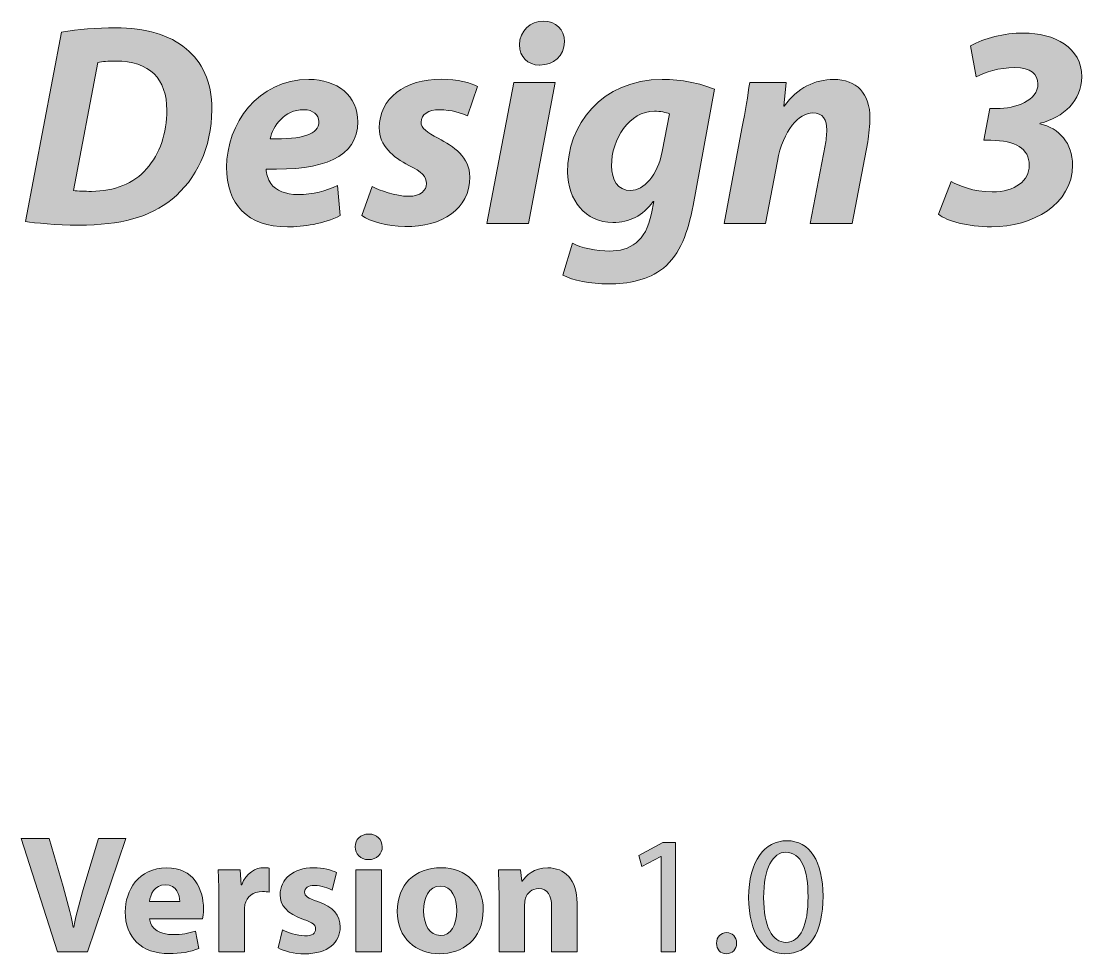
# Model space of a CAD drawing. Header units: inches. Extents: x 110 to 396, y -365 to 80.
# Drawn here: x 315.26 to 359.37, y -9.62 to 29.18 of the extents above; entities that cross this region are included whole.
import ezdxf

# ---------------------------------------------------------------- set-up
doc = ezdxf.new("R2010")
doc.units = ezdxf.units.IN
doc.header["$MEASUREMENT"] = 0
doc.layers.add('description', color=7, linetype='Continuous')

# ---------------------------------------------------------------- blocks, each defined once
blk = doc.blocks.new('block 14')
at = {"layer": 'description'}
h = blk.add_hatch(color=252, dxfattribs=at)
h.dxf.hatch_style = 2
edge = h.paths.add_edge_path()
edge.add_spline(control_points=[(316.77, -9.542), (316.77, -9.542), (315.258, -4.825), (315.258, -4.825), (315.258, -4.825), (316.427, -4.825), (316.427, -4.825), (316.427, -4.825), (317.001, -6.82), (317.001, -6.82), (317.162, -7.387), (317.309, -7.918), (317.42, -8.506), (317.42, -8.506), (317.442, -8.506), (317.442, -8.506), (317.56, -7.939), (317.707, -7.38), (317.868, -6.841), (317.868, -6.841), (318.47, -4.825), (318.47, -4.825), (318.47, -4.825), (319.604, -4.825), (319.604, -4.825), (319.604, -4.825), (318.015, -9.542), (318.015, -9.542), (318.015, -9.542), (316.77, -9.542), (316.77, -9.542)], knot_values=[0, 0, 0, 0, 1, 1, 1, 2, 2, 2, 3, 3, 3, 4, 4, 4, 5, 5, 5, 6, 6, 6, 7, 7, 7, 8, 8, 8, 9, 9, 9, 10, 10, 10, 10], degree=3, periodic=1)
h = blk.add_hatch(color=252, dxfattribs=at)
h.dxf.hatch_style = 2
edge = h.paths.add_edge_path()
edge.add_spline(control_points=[(330.273, -5.168), (330.273, -5.462), (330.056, -5.7), (329.699, -5.7), (329.363, -5.7), (329.146, -5.462), (329.146, -5.168), (329.146, -4.867), (329.37, -4.636), (329.713, -4.636), (330.056, -4.636), (330.266, -4.867), (330.273, -5.168)], knot_values=[0, 0, 0, 0, 1, 1, 1, 2, 2, 2, 3, 3, 3, 4, 4, 4, 4], degree=3, periodic=1)
h.paths.add_polyline_path([(329.174, -9.542), (329.174, -6.12), (330.237, -6.12), (330.237, -9.542)])
h = blk.add_hatch(color=252, dxfattribs=at)
h.dxf.hatch_style = 2
h.paths.add_polyline_path([(341.871, -5.567), (341.857, -5.567), (341.067, -5.994), (340.948, -5.525), (341.941, -4.993), (342.466, -4.993), (342.466, -9.542), (341.871, -9.542)])
h = blk.add_hatch(color=252, dxfattribs=at)
h.dxf.hatch_style = 2
edge = h.paths.add_edge_path()
edge.add_spline(control_points=[(348.605, -7.219), (348.605, -8.765), (348.024, -9.619), (347.023, -9.619), (346.134, -9.619), (345.525, -8.786), (345.511, -7.282), (345.511, -5.749), (346.176, -4.916), (347.1, -4.916), (348.051, -4.916), (348.605, -5.77), (348.605, -7.219)], knot_values=[0, 0, 0, 0, 1, 1, 1, 2, 2, 2, 3, 3, 3, 4, 4, 4, 4], degree=3, periodic=1)
edge = h.paths.add_edge_path()
edge.add_spline(control_points=[(346.134, -7.289), (346.134, -8.471), (346.498, -9.143), (347.058, -9.143), (347.681, -9.143), (347.982, -8.408), (347.982, -7.247), (347.982, -6.127), (347.702, -5.392), (347.058, -5.392), (346.526, -5.392), (346.134, -6.05), (346.134, -7.289)], knot_values=[0, 0, 0, 0, 1, 1, 1, 2, 2, 2, 3, 3, 3, 4, 4, 4, 4], degree=3, periodic=1)
h = blk.add_hatch(color=252, dxfattribs=at)
h.dxf.hatch_style = 2
edge = h.paths.add_edge_path()
edge.add_spline(control_points=[(320.599, -8.17), (320.627, -8.611), (321.068, -8.821), (321.564, -8.821), (321.929, -8.821), (322.222, -8.772), (322.509, -8.674), (322.509, -8.674), (322.649, -9.395), (322.649, -9.395), (322.299, -9.542), (321.872, -9.612), (321.41, -9.612), (320.249, -9.612), (319.584, -8.94), (319.584, -7.869), (319.584, -7.002), (320.123, -6.043), (321.313, -6.043), (322.418, -6.043), (322.838, -6.904), (322.838, -7.75), (322.838, -7.932), (322.817, -8.093), (322.803, -8.17), (322.803, -8.17), (320.599, -8.17), (320.599, -8.17)], knot_values=[0, 0, 0, 0, 1, 1, 1, 2, 2, 2, 3, 3, 3, 4, 4, 4, 5, 5, 5, 6, 6, 6, 7, 7, 7, 8, 8, 8, 9, 9, 9, 9], degree=3, periodic=1)
edge = h.paths.add_edge_path()
edge.add_spline(control_points=[(321.851, -7.442), (321.851, -7.184), (321.739, -6.75), (321.25, -6.75), (320.802, -6.75), (320.62, -7.163), (320.592, -7.442), (320.592, -7.442), (321.851, -7.442), (321.851, -7.442)], knot_values=[0, 0, 0, 0, 1, 1, 1, 2, 2, 2, 3, 3, 3, 3], degree=3, periodic=1)
h = blk.add_hatch(color=252, dxfattribs=at)
h.dxf.hatch_style = 2
edge = h.paths.add_edge_path()
edge.add_spline(control_points=[(323.476, -7.247), (323.476, -6.743), (323.469, -6.414), (323.448, -6.12), (323.448, -6.12), (324.358, -6.12), (324.358, -6.12), (324.358, -6.12), (324.4, -6.75), (324.4, -6.75), (324.4, -6.75), (324.428, -6.75), (324.428, -6.75), (324.603, -6.246), (325.016, -6.036), (325.352, -6.036), (325.449, -6.036), (325.498, -6.043), (325.576, -6.057), (325.576, -6.057), (325.576, -7.058), (325.576, -7.058), (325.491, -7.044), (325.407, -7.03), (325.289, -7.03), (324.897, -7.03), (324.631, -7.24), (324.561, -7.569), (324.547, -7.638), (324.54, -7.723), (324.54, -7.806), (324.54, -7.806), (324.54, -9.542), (324.54, -9.542), (324.54, -9.542), (323.476, -9.542), (323.476, -9.542), (323.476, -9.542), (323.476, -7.247), (323.476, -7.247)], knot_values=[0, 0, 0, 0, 1, 1, 1, 2, 2, 2, 3, 3, 3, 4, 4, 4, 5, 5, 5, 6, 6, 6, 7, 7, 7, 8, 8, 8, 9, 9, 9, 10, 10, 10, 11, 11, 11, 12, 12, 12, 13, 13, 13, 13], degree=3, periodic=1)
h = blk.add_hatch(color=252, dxfattribs=at)
h.dxf.hatch_style = 2
edge = h.paths.add_edge_path()
edge.add_spline(control_points=[(326.129, -8.618), (326.325, -8.737), (326.731, -8.87), (327.046, -8.87), (327.368, -8.87), (327.501, -8.765), (327.501, -8.59), (327.501, -8.408), (327.396, -8.324), (327.004, -8.191), (326.29, -7.953), (326.017, -7.569), (326.024, -7.163), (326.024, -6.519), (326.57, -6.036), (327.417, -6.036), (327.816, -6.036), (328.166, -6.134), (328.375, -6.239), (328.375, -6.239), (328.193, -6.974), (328.193, -6.974), (328.039, -6.89), (327.738, -6.778), (327.452, -6.778), (327.193, -6.778), (327.046, -6.883), (327.046, -7.051), (327.046, -7.219), (327.179, -7.303), (327.598, -7.45), (328.25, -7.673), (328.516, -8.009), (328.522, -8.506), (328.522, -9.15), (328.026, -9.619), (327.046, -9.619), (326.598, -9.619), (326.199, -9.514), (325.94, -9.374), (325.94, -9.374), (326.129, -8.618), (326.129, -8.618)], knot_values=[0, 0, 0, 0, 1, 1, 1, 2, 2, 2, 3, 3, 3, 4, 4, 4, 5, 5, 5, 6, 6, 6, 7, 7, 7, 8, 8, 8, 9, 9, 9, 10, 10, 10, 11, 11, 11, 12, 12, 12, 13, 13, 13, 14, 14, 14, 14], degree=3, periodic=1)
h = blk.add_hatch(color=252, dxfattribs=at)
h.dxf.hatch_style = 2
edge = h.paths.add_edge_path()
edge.add_spline(control_points=[(334.472, -7.792), (334.472, -9.045), (333.583, -9.619), (332.666, -9.619), (331.666, -9.619), (330.896, -8.961), (330.896, -7.855), (330.896, -6.743), (331.624, -6.036), (332.729, -6.036), (333.772, -6.036), (334.472, -6.757), (334.472, -7.792)], knot_values=[0, 0, 0, 0, 1, 1, 1, 2, 2, 2, 3, 3, 3, 4, 4, 4, 4], degree=3, periodic=1)
edge = h.paths.add_edge_path()
edge.add_spline(control_points=[(331.994, -7.827), (331.994, -8.415), (332.24, -8.856), (332.694, -8.856), (333.114, -8.856), (333.373, -8.443), (333.373, -7.82), (333.373, -7.317), (333.177, -6.799), (332.694, -6.799), (332.19, -6.799), (331.994, -7.324), (331.994, -7.827)], knot_values=[0, 0, 0, 0, 1, 1, 1, 2, 2, 2, 3, 3, 3, 4, 4, 4, 4], degree=3, periodic=1)
h = blk.add_hatch(color=252, dxfattribs=at)
h.dxf.hatch_style = 2
edge = h.paths.add_edge_path()
edge.add_spline(control_points=[(335.131, -7.212), (335.131, -6.785), (335.117, -6.428), (335.103, -6.12), (335.103, -6.12), (336.027, -6.12), (336.027, -6.12), (336.027, -6.12), (336.075, -6.596), (336.075, -6.596), (336.075, -6.596), (336.097, -6.596), (336.097, -6.596), (336.237, -6.372), (336.58, -6.043), (337.153, -6.043), (337.853, -6.043), (338.378, -6.512), (338.378, -7.519), (338.378, -7.519), (338.378, -9.542), (338.378, -9.542), (338.378, -9.542), (337.314, -9.542), (337.314, -9.542), (337.314, -9.542), (337.314, -7.646), (337.314, -7.646), (337.314, -7.205), (337.16, -6.904), (336.776, -6.904), (336.481, -6.904), (336.306, -7.107), (336.229, -7.303), (336.202, -7.373), (336.195, -7.471), (336.195, -7.569), (336.195, -7.569), (336.195, -9.542), (336.195, -9.542), (336.195, -9.542), (335.131, -9.542), (335.131, -9.542), (335.131, -9.542), (335.131, -7.212), (335.131, -7.212)], knot_values=[0, 0, 0, 0, 1, 1, 1, 2, 2, 2, 3, 3, 3, 4, 4, 4, 5, 5, 5, 6, 6, 6, 7, 7, 7, 8, 8, 8, 9, 9, 9, 10, 10, 10, 11, 11, 11, 12, 12, 12, 13, 13, 13, 14, 14, 14, 15, 15, 15, 15], degree=3, periodic=1)
h = blk.add_hatch(color=252, dxfattribs=at)
h.dxf.hatch_style = 2
edge = h.paths.add_edge_path()
edge.add_spline(control_points=[(344.175, -9.178), (344.175, -8.926), (344.349, -8.737), (344.595, -8.737), (344.839, -8.737), (345.007, -8.919), (345.007, -9.178), (345.007, -9.43), (344.839, -9.619), (344.58, -9.619), (344.342, -9.619), (344.175, -9.43), (344.175, -9.178)], knot_values=[0, 0, 0, 0, 1, 1, 1, 2, 2, 2, 3, 3, 3, 4, 4, 4, 4], degree=3, periodic=1)
at = {"layer": 'description', "lineweight": 0}
for points in [[(341.871, -5.567), (341.857, -5.567), (341.067, -5.994), (340.948, -5.525), (341.941, -4.993), (342.466, -4.993), (342.466, -9.542), (341.871, -9.542), (341.871, -5.567)], [(329.174, -9.542), (329.174, -6.12), (330.237, -6.12), (330.237, -9.542), (329.174, -9.542)]]:
    blk.add_lwpolyline(points, dxfattribs=at)
for points, knots in [([(316.77, -9.542), (316.77, -9.542), (315.258, -4.825), (315.258, -4.825), (315.258, -4.825), (316.427, -4.825), (316.427, -4.825), (316.427, -4.825), (317.001, -6.82), (317.001, -6.82), (317.162, -7.387), (317.309, -7.918), (317.42, -8.506), (317.42, -8.506), (317.442, -8.506), (317.442, -8.506), (317.56, -7.939), (317.707, -7.38), (317.868, -6.841), (317.868, -6.841), (318.47, -4.825), (318.47, -4.825), (318.47, -4.825), (319.604, -4.825), (319.604, -4.825), (319.604, -4.825), (318.015, -9.542), (318.015, -9.542), (318.015, -9.542), (316.77, -9.542), (316.77, -9.542)], [0, 0, 0, 0, 1, 1, 1, 2, 2, 2, 3, 3, 3, 4, 4, 4, 5, 5, 5, 6, 6, 6, 7, 7, 7, 8, 8, 8, 9, 9, 9, 10, 10, 10, 10]), ([(330.273, -5.168), (330.273, -5.462), (330.056, -5.7), (329.699, -5.7), (329.363, -5.7), (329.146, -5.462), (329.146, -5.168), (329.146, -4.867), (329.37, -4.636), (329.713, -4.636), (330.056, -4.636), (330.266, -4.867), (330.273, -5.168)], [0, 0, 0, 0, 1, 1, 1, 2, 2, 2, 3, 3, 3, 4, 4, 4, 4]), ([(348.605, -7.219), (348.605, -8.765), (348.024, -9.619), (347.023, -9.619), (346.134, -9.619), (345.525, -8.786), (345.511, -7.282), (345.511, -5.749), (346.176, -4.916), (347.1, -4.916), (348.051, -4.916), (348.605, -5.77), (348.605, -7.219)], [0, 0, 0, 0, 1, 1, 1, 2, 2, 2, 3, 3, 3, 4, 4, 4, 4]), ([(346.134, -7.289), (346.134, -8.471), (346.498, -9.143), (347.058, -9.143), (347.681, -9.143), (347.982, -8.408), (347.982, -7.247), (347.982, -6.127), (347.702, -5.392), (347.058, -5.392), (346.526, -5.392), (346.134, -6.05), (346.134, -7.289)], [0, 0, 0, 0, 1, 1, 1, 2, 2, 2, 3, 3, 3, 4, 4, 4, 4]), ([(320.599, -8.17), (320.627, -8.611), (321.068, -8.821), (321.564, -8.821), (321.929, -8.821), (322.222, -8.772), (322.509, -8.674), (322.509, -8.674), (322.649, -9.395), (322.649, -9.395), (322.299, -9.542), (321.872, -9.612), (321.41, -9.612), (320.249, -9.612), (319.584, -8.94), (319.584, -7.869), (319.584, -7.002), (320.123, -6.043), (321.313, -6.043), (322.418, -6.043), (322.838, -6.904), (322.838, -7.75), (322.838, -7.932), (322.817, -8.093), (322.803, -8.17), (322.803, -8.17), (320.599, -8.17), (320.599, -8.17)], [0, 0, 0, 0, 1, 1, 1, 2, 2, 2, 3, 3, 3, 4, 4, 4, 5, 5, 5, 6, 6, 6, 7, 7, 7, 8, 8, 8, 9, 9, 9, 9]), ([(323.476, -7.247), (323.476, -6.743), (323.469, -6.414), (323.448, -6.12), (323.448, -6.12), (324.358, -6.12), (324.358, -6.12), (324.358, -6.12), (324.4, -6.75), (324.4, -6.75), (324.4, -6.75), (324.428, -6.75), (324.428, -6.75), (324.603, -6.246), (325.016, -6.036), (325.352, -6.036), (325.449, -6.036), (325.498, -6.043), (325.576, -6.057), (325.576, -6.057), (325.576, -7.058), (325.576, -7.058), (325.491, -7.044), (325.407, -7.03), (325.289, -7.03), (324.897, -7.03), (324.631, -7.24), (324.561, -7.569), (324.547, -7.638), (324.54, -7.723), (324.54, -7.806), (324.54, -7.806), (324.54, -9.542), (324.54, -9.542), (324.54, -9.542), (323.476, -9.542), (323.476, -9.542), (323.476, -9.542), (323.476, -7.247), (323.476, -7.247)], [0, 0, 0, 0, 1, 1, 1, 2, 2, 2, 3, 3, 3, 4, 4, 4, 5, 5, 5, 6, 6, 6, 7, 7, 7, 8, 8, 8, 9, 9, 9, 10, 10, 10, 11, 11, 11, 12, 12, 12, 13, 13, 13, 13]), ([(326.129, -8.618), (326.325, -8.737), (326.731, -8.87), (327.046, -8.87), (327.368, -8.87), (327.501, -8.765), (327.501, -8.59), (327.501, -8.408), (327.396, -8.324), (327.004, -8.191), (326.29, -7.953), (326.017, -7.569), (326.024, -7.163), (326.024, -6.519), (326.57, -6.036), (327.417, -6.036), (327.816, -6.036), (328.166, -6.134), (328.375, -6.239), (328.375, -6.239), (328.193, -6.974), (328.193, -6.974), (328.039, -6.89), (327.738, -6.778), (327.452, -6.778), (327.193, -6.778), (327.046, -6.883), (327.046, -7.051), (327.046, -7.219), (327.179, -7.303), (327.598, -7.45), (328.25, -7.673), (328.516, -8.009), (328.522, -8.506), (328.522, -9.15), (328.026, -9.619), (327.046, -9.619), (326.598, -9.619), (326.199, -9.514), (325.94, -9.374), (325.94, -9.374), (326.129, -8.618), (326.129, -8.618)], [0, 0, 0, 0, 1, 1, 1, 2, 2, 2, 3, 3, 3, 4, 4, 4, 5, 5, 5, 6, 6, 6, 7, 7, 7, 8, 8, 8, 9, 9, 9, 10, 10, 10, 11, 11, 11, 12, 12, 12, 13, 13, 13, 14, 14, 14, 14]), ([(334.472, -7.792), (334.472, -9.045), (333.583, -9.619), (332.666, -9.619), (331.666, -9.619), (330.896, -8.961), (330.896, -7.855), (330.896, -6.743), (331.624, -6.036), (332.729, -6.036), (333.772, -6.036), (334.472, -6.757), (334.472, -7.792)], [0, 0, 0, 0, 1, 1, 1, 2, 2, 2, 3, 3, 3, 4, 4, 4, 4]), ([(335.131, -7.212), (335.131, -6.785), (335.117, -6.428), (335.103, -6.12), (335.103, -6.12), (336.027, -6.12), (336.027, -6.12), (336.027, -6.12), (336.075, -6.596), (336.075, -6.596), (336.075, -6.596), (336.097, -6.596), (336.097, -6.596), (336.237, -6.372), (336.58, -6.043), (337.153, -6.043), (337.853, -6.043), (338.378, -6.512), (338.378, -7.519), (338.378, -7.519), (338.378, -9.542), (338.378, -9.542), (338.378, -9.542), (337.314, -9.542), (337.314, -9.542), (337.314, -9.542), (337.314, -7.646), (337.314, -7.646), (337.314, -7.205), (337.16, -6.904), (336.776, -6.904), (336.481, -6.904), (336.306, -7.107), (336.229, -7.303), (336.202, -7.373), (336.195, -7.471), (336.195, -7.569), (336.195, -7.569), (336.195, -9.542), (336.195, -9.542), (336.195, -9.542), (335.131, -9.542), (335.131, -9.542), (335.131, -9.542), (335.131, -7.212), (335.131, -7.212)], [0, 0, 0, 0, 1, 1, 1, 2, 2, 2, 3, 3, 3, 4, 4, 4, 5, 5, 5, 6, 6, 6, 7, 7, 7, 8, 8, 8, 9, 9, 9, 10, 10, 10, 11, 11, 11, 12, 12, 12, 13, 13, 13, 14, 14, 14, 15, 15, 15, 15]), ([(321.851, -7.442), (321.851, -7.184), (321.739, -6.75), (321.25, -6.75), (320.802, -6.75), (320.62, -7.163), (320.592, -7.442), (320.592, -7.442), (321.851, -7.442), (321.851, -7.442)], [0, 0, 0, 0, 1, 1, 1, 2, 2, 2, 3, 3, 3, 3]), ([(331.994, -7.827), (331.994, -8.415), (332.24, -8.856), (332.694, -8.856), (333.114, -8.856), (333.373, -8.443), (333.373, -7.82), (333.373, -7.317), (333.177, -6.799), (332.694, -6.799), (332.19, -6.799), (331.994, -7.324), (331.994, -7.827)], [0, 0, 0, 0, 1, 1, 1, 2, 2, 2, 3, 3, 3, 4, 4, 4, 4]), ([(344.175, -9.178), (344.175, -8.926), (344.349, -8.737), (344.595, -8.737), (344.839, -8.737), (345.007, -8.919), (345.007, -9.178), (345.007, -9.43), (344.839, -9.619), (344.58, -9.619), (344.342, -9.619), (344.175, -9.43), (344.175, -9.178)], [0, 0, 0, 0, 1, 1, 1, 2, 2, 2, 3, 3, 3, 4, 4, 4, 4])]:
    blk.add_open_spline(points, degree=3, knots=knots, dxfattribs=at)
blk = doc.blocks.new('block 15')
at = {"layer": 'description'}
h = blk.add_hatch(color=252, dxfattribs=at)
h.dxf.hatch_style = 2
h.paths.add_polyline_path([(334.623, 20.757), (335.739, 26.624), (337.467, 26.624), (336.351, 20.757)])
edge = h.paths.add_edge_path()
edge.add_spline(control_points=[(336.807, 27.356), (336.327, 27.356), (335.979, 27.692), (335.979, 28.196), (335.979, 28.784), (336.447, 29.18), (336.975, 29.18), (337.491, 29.18), (337.851, 28.844), (337.851, 28.328), (337.851, 27.716), (337.383, 27.356), (336.831, 27.356), (336.831, 27.356), (336.807, 27.356), (336.807, 27.356)], knot_values=[0, 0, 0, 0, 1, 1, 1, 2, 2, 2, 3, 3, 3, 4, 4, 4, 5, 5, 5, 5], degree=3, periodic=1)
h = blk.add_hatch(color=252, dxfattribs=at)
h.dxf.hatch_style = 2
edge = h.paths.add_edge_path()
edge.add_spline(control_points=[(316.935, 28.724), (317.631, 28.844), (318.387, 28.904), (319.179, 28.904), (320.439, 28.904), (321.435, 28.616), (322.118, 28.028), (322.778, 27.488), (323.186, 26.696), (323.186, 25.496), (323.186, 23.924), (322.526, 22.581), (321.53, 21.777), (320.595, 21.021), (319.407, 20.697), (317.655, 20.697), (316.683, 20.697), (315.843, 20.781), (315.435, 20.853), (315.435, 20.853), (316.935, 28.724), (316.935, 28.724)], knot_values=[0, 0, 0, 0, 1, 1, 1, 2, 2, 2, 3, 3, 3, 4, 4, 4, 5, 5, 5, 6, 6, 6, 7, 7, 7, 7], degree=3, periodic=1)
edge = h.paths.add_edge_path()
edge.add_spline(control_points=[(317.427, 22.137), (317.631, 22.113), (317.883, 22.101), (318.183, 22.101), (319.119, 22.101), (319.947, 22.425), (320.474, 23.037), (321.026, 23.661), (321.314, 24.512), (321.314, 25.484), (321.314, 26.768), (320.606, 27.524), (319.179, 27.524), (318.879, 27.524), (318.627, 27.5), (318.447, 27.464), (318.447, 27.464), (317.427, 22.137), (317.427, 22.137)], knot_values=[0, 0, 0, 0, 1, 1, 1, 2, 2, 2, 3, 3, 3, 4, 4, 4, 5, 5, 5, 6, 6, 6, 6], degree=3, periodic=1)
h = blk.add_hatch(color=252, dxfattribs=at)
h.dxf.hatch_style = 2
edge = h.paths.add_edge_path()
edge.add_spline(control_points=[(353.931, 22.509), (354.243, 22.341), (354.867, 22.077), (355.635, 22.077), (356.607, 22.077), (357.182, 22.557), (357.182, 23.181), (357.182, 23.888), (356.607, 24.225), (355.586, 24.225), (355.586, 24.225), (355.287, 24.225), (355.287, 24.225), (355.287, 24.225), (355.539, 25.544), (355.539, 25.544), (355.539, 25.544), (355.815, 25.544), (355.815, 25.544), (356.619, 25.544), (357.542, 25.868), (357.542, 26.576), (357.542, 26.96), (357.254, 27.248), (356.582, 27.248), (355.923, 27.248), (355.335, 27.068), (354.975, 26.864), (354.975, 26.864), (354.735, 28.16), (354.735, 28.16), (355.311, 28.472), (356.138, 28.688), (356.93, 28.688), (358.238, 28.688), (359.366, 28.088), (359.366, 26.864), (359.366, 25.892), (358.598, 25.172), (357.638, 24.932), (357.638, 24.932), (357.626, 24.908), (357.626, 24.908), (358.43, 24.74), (358.982, 24.092), (358.982, 23.193), (358.982, 21.561), (357.315, 20.625), (355.611, 20.625), (354.615, 20.625), (353.751, 20.865), (353.403, 21.153), (353.403, 21.153), (353.931, 22.509), (353.931, 22.509)], knot_values=[0, 0, 0, 0, 1, 1, 1, 2, 2, 2, 3, 3, 3, 4, 4, 4, 5, 5, 5, 6, 6, 6, 7, 7, 7, 8, 8, 8, 9, 9, 9, 10, 10, 10, 11, 11, 11, 12, 12, 12, 13, 13, 13, 14, 14, 14, 15, 15, 15, 16, 16, 16, 17, 17, 17, 18, 18, 18, 18], degree=3, periodic=1)
h = blk.add_hatch(color=252, dxfattribs=at)
h.dxf.hatch_style = 2
edge = h.paths.add_edge_path()
edge.add_spline(control_points=[(328.527, 21.093), (327.843, 20.745), (326.991, 20.625), (326.331, 20.625), (324.663, 20.625), (323.799, 21.573), (323.799, 23.109), (323.799, 24.896), (325.095, 26.756), (327.219, 26.756), (328.407, 26.756), (329.259, 26.084), (329.259, 24.992), (329.259, 23.505), (327.807, 22.965), (325.443, 23.025), (325.455, 22.857), (325.515, 22.593), (325.635, 22.425), (325.863, 22.125), (326.259, 21.969), (326.763, 21.969), (327.399, 21.969), (327.939, 22.113), (328.407, 22.341), (328.407, 22.341), (328.527, 21.093), (328.527, 21.093)], knot_values=[0, 0, 0, 0, 1, 1, 1, 2, 2, 2, 3, 3, 3, 4, 4, 4, 5, 5, 5, 6, 6, 6, 7, 7, 7, 8, 8, 8, 9, 9, 9, 9], degree=3, periodic=1)
edge = h.paths.add_edge_path()
edge.add_spline(control_points=[(327.003, 25.496), (326.199, 25.496), (325.731, 24.824), (325.611, 24.284), (326.967, 24.272), (327.639, 24.452), (327.639, 25.004), (327.639, 25.292), (327.399, 25.496), (327.003, 25.496)], knot_values=[0, 0, 0, 0, 1, 1, 1, 2, 2, 2, 3, 3, 3, 3], degree=3, periodic=1)
h = blk.add_hatch(color=252, dxfattribs=at)
h.dxf.hatch_style = 2
edge = h.paths.add_edge_path()
edge.add_spline(control_points=[(329.847, 22.305), (330.183, 22.137), (330.807, 21.897), (331.371, 21.897), (331.863, 21.897), (332.115, 22.137), (332.115, 22.425), (332.115, 22.713), (331.923, 22.917), (331.383, 23.181), (330.711, 23.517), (330.147, 24.009), (330.147, 24.74), (330.147, 25.964), (331.215, 26.768), (332.727, 26.768), (333.411, 26.768), (333.951, 26.624), (334.239, 26.468), (334.239, 26.468), (333.819, 25.244), (333.819, 25.244), (333.578, 25.352), (333.159, 25.496), (332.655, 25.496), (332.187, 25.496), (331.887, 25.304), (331.887, 24.98), (331.887, 24.74), (332.127, 24.537), (332.595, 24.308), (333.243, 23.985), (333.914, 23.517), (333.914, 22.701), (333.914, 21.357), (332.775, 20.625), (331.215, 20.637), (330.471, 20.649), (329.775, 20.841), (329.427, 21.093), (329.427, 21.093), (329.847, 22.305), (329.847, 22.305)], knot_values=[0, 0, 0, 0, 1, 1, 1, 2, 2, 2, 3, 3, 3, 4, 4, 4, 5, 5, 5, 6, 6, 6, 7, 7, 7, 8, 8, 8, 9, 9, 9, 10, 10, 10, 11, 11, 11, 12, 12, 12, 13, 13, 13, 14, 14, 14, 14], degree=3, periodic=1)
h = blk.add_hatch(color=252, dxfattribs=at)
h.dxf.hatch_style = 2
edge = h.paths.add_edge_path()
edge.add_spline(control_points=[(338.187, 19.941), (338.511, 19.749), (339.218, 19.617), (339.722, 19.617), (340.586, 19.617), (341.222, 20.001), (341.474, 21.177), (341.474, 21.177), (341.57, 21.681), (341.57, 21.681), (341.57, 21.681), (341.546, 21.681), (341.546, 21.681), (341.091, 21.081), (340.562, 20.805), (339.866, 20.805), (338.703, 20.805), (337.995, 21.753), (337.983, 22.905), (337.971, 24.836), (339.362, 26.756), (341.918, 26.756), (342.746, 26.756), (343.466, 26.6), (344.09, 26.348), (344.09, 26.348), (343.202, 21.513), (343.202, 21.513), (342.998, 20.433), (342.662, 19.473), (341.966, 18.909), (341.33, 18.405), (340.478, 18.249), (339.699, 18.249), (338.907, 18.249), (338.187, 18.393), (337.779, 18.621), (337.779, 18.621), (338.187, 19.941), (338.187, 19.941)], knot_values=[0, 0, 0, 0, 1, 1, 1, 2, 2, 2, 3, 3, 3, 4, 4, 4, 5, 5, 5, 6, 6, 6, 7, 7, 7, 8, 8, 8, 9, 9, 9, 10, 10, 10, 11, 11, 11, 12, 12, 12, 13, 13, 13, 13], degree=3, periodic=1)
edge = h.paths.add_edge_path()
edge.add_spline(control_points=[(342.218, 25.328), (342.086, 25.388), (341.834, 25.436), (341.594, 25.436), (340.55, 25.436), (339.807, 24.272), (339.807, 23.169), (339.807, 22.569), (340.07, 22.137), (340.599, 22.137), (341.163, 22.137), (341.726, 22.773), (341.918, 23.757), (341.918, 23.757), (342.218, 25.328), (342.218, 25.328)], knot_values=[0, 0, 0, 0, 1, 1, 1, 2, 2, 2, 3, 3, 3, 4, 4, 4, 5, 5, 5, 5], degree=3, periodic=1)
h = blk.add_hatch(color=252, dxfattribs=at)
h.dxf.hatch_style = 2
edge = h.paths.add_edge_path()
edge.add_spline(control_points=[(344.487, 20.757), (344.487, 20.757), (345.23, 24.717), (345.23, 24.717), (345.387, 25.46), (345.471, 26.096), (345.555, 26.624), (345.555, 26.624), (347.078, 26.624), (347.078, 26.624), (347.078, 26.624), (346.97, 25.652), (346.97, 25.652), (346.97, 25.652), (346.994, 25.652), (346.994, 25.652), (347.546, 26.408), (348.266, 26.756), (349.046, 26.756), (350.006, 26.756), (350.558, 26.168), (350.558, 25.148), (350.558, 24.884), (350.51, 24.452), (350.462, 24.164), (350.462, 24.164), (349.814, 20.757), (349.814, 20.757), (349.814, 20.757), (348.074, 20.757), (348.074, 20.757), (348.074, 20.757), (348.698, 24.009), (348.698, 24.009), (348.734, 24.212), (348.758, 24.44), (348.758, 24.656), (348.758, 25.076), (348.614, 25.364), (348.17, 25.364), (347.606, 25.364), (346.946, 24.656), (346.706, 23.361), (346.706, 23.361), (346.214, 20.757), (346.214, 20.757), (346.214, 20.757), (344.487, 20.757), (344.487, 20.757)], knot_values=[0, 0, 0, 0, 1, 1, 1, 2, 2, 2, 3, 3, 3, 4, 4, 4, 5, 5, 5, 6, 6, 6, 7, 7, 7, 8, 8, 8, 9, 9, 9, 10, 10, 10, 11, 11, 11, 12, 12, 12, 13, 13, 13, 14, 14, 14, 15, 15, 15, 16, 16, 16, 16], degree=3, periodic=1)
at = {"layer": 'description', "lineweight": 0}
blk.add_lwpolyline([(334.623, 20.757), (335.739, 26.624), (337.467, 26.624), (336.351, 20.757), (334.623, 20.757)], dxfattribs=at)
for points, knots in [([(336.807, 27.356), (336.327, 27.356), (335.979, 27.692), (335.979, 28.196), (335.979, 28.784), (336.447, 29.18), (336.975, 29.18), (337.491, 29.18), (337.851, 28.844), (337.851, 28.328), (337.851, 27.716), (337.383, 27.356), (336.831, 27.356), (336.831, 27.356), (336.807, 27.356), (336.807, 27.356)], [0, 0, 0, 0, 1, 1, 1, 2, 2, 2, 3, 3, 3, 4, 4, 4, 5, 5, 5, 5]), ([(316.935, 28.724), (317.631, 28.844), (318.387, 28.904), (319.179, 28.904), (320.439, 28.904), (321.435, 28.616), (322.118, 28.028), (322.778, 27.488), (323.186, 26.696), (323.186, 25.496), (323.186, 23.924), (322.526, 22.581), (321.53, 21.777), (320.595, 21.021), (319.407, 20.697), (317.655, 20.697), (316.683, 20.697), (315.843, 20.781), (315.435, 20.853), (315.435, 20.853), (316.935, 28.724), (316.935, 28.724)], [0, 0, 0, 0, 1, 1, 1, 2, 2, 2, 3, 3, 3, 4, 4, 4, 5, 5, 5, 6, 6, 6, 7, 7, 7, 7]), ([(353.931, 22.509), (354.243, 22.341), (354.867, 22.077), (355.635, 22.077), (356.607, 22.077), (357.182, 22.557), (357.182, 23.181), (357.182, 23.888), (356.607, 24.225), (355.586, 24.225), (355.586, 24.225), (355.287, 24.225), (355.287, 24.225), (355.287, 24.225), (355.539, 25.544), (355.539, 25.544), (355.539, 25.544), (355.815, 25.544), (355.815, 25.544), (356.619, 25.544), (357.542, 25.868), (357.542, 26.576), (357.542, 26.96), (357.254, 27.248), (356.582, 27.248), (355.923, 27.248), (355.335, 27.068), (354.975, 26.864), (354.975, 26.864), (354.735, 28.16), (354.735, 28.16), (355.311, 28.472), (356.138, 28.688), (356.93, 28.688), (358.238, 28.688), (359.366, 28.088), (359.366, 26.864), (359.366, 25.892), (358.598, 25.172), (357.638, 24.932), (357.638, 24.932), (357.626, 24.908), (357.626, 24.908), (358.43, 24.74), (358.982, 24.092), (358.982, 23.193), (358.982, 21.561), (357.315, 20.625), (355.611, 20.625), (354.615, 20.625), (353.751, 20.865), (353.403, 21.153), (353.403, 21.153), (353.931, 22.509), (353.931, 22.509)], [0, 0, 0, 0, 1, 1, 1, 2, 2, 2, 3, 3, 3, 4, 4, 4, 5, 5, 5, 6, 6, 6, 7, 7, 7, 8, 8, 8, 9, 9, 9, 10, 10, 10, 11, 11, 11, 12, 12, 12, 13, 13, 13, 14, 14, 14, 15, 15, 15, 16, 16, 16, 17, 17, 17, 18, 18, 18, 18]), ([(317.427, 22.137), (317.631, 22.113), (317.883, 22.101), (318.183, 22.101), (319.119, 22.101), (319.947, 22.425), (320.474, 23.037), (321.026, 23.661), (321.314, 24.512), (321.314, 25.484), (321.314, 26.768), (320.606, 27.524), (319.179, 27.524), (318.879, 27.524), (318.627, 27.5), (318.447, 27.464), (318.447, 27.464), (317.427, 22.137), (317.427, 22.137)], [0, 0, 0, 0, 1, 1, 1, 2, 2, 2, 3, 3, 3, 4, 4, 4, 5, 5, 5, 6, 6, 6, 6]), ([(328.527, 21.093), (327.843, 20.745), (326.991, 20.625), (326.331, 20.625), (324.663, 20.625), (323.799, 21.573), (323.799, 23.109), (323.799, 24.896), (325.095, 26.756), (327.219, 26.756), (328.407, 26.756), (329.259, 26.084), (329.259, 24.992), (329.259, 23.505), (327.807, 22.965), (325.443, 23.025), (325.455, 22.857), (325.515, 22.593), (325.635, 22.425), (325.863, 22.125), (326.259, 21.969), (326.763, 21.969), (327.399, 21.969), (327.939, 22.113), (328.407, 22.341), (328.407, 22.341), (328.527, 21.093), (328.527, 21.093)], [0, 0, 0, 0, 1, 1, 1, 2, 2, 2, 3, 3, 3, 4, 4, 4, 5, 5, 5, 6, 6, 6, 7, 7, 7, 8, 8, 8, 9, 9, 9, 9]), ([(329.847, 22.305), (330.183, 22.137), (330.807, 21.897), (331.371, 21.897), (331.863, 21.897), (332.115, 22.137), (332.115, 22.425), (332.115, 22.713), (331.923, 22.917), (331.383, 23.181), (330.711, 23.517), (330.147, 24.009), (330.147, 24.74), (330.147, 25.964), (331.215, 26.768), (332.727, 26.768), (333.411, 26.768), (333.951, 26.624), (334.239, 26.468), (334.239, 26.468), (333.819, 25.244), (333.819, 25.244), (333.578, 25.352), (333.159, 25.496), (332.655, 25.496), (332.187, 25.496), (331.887, 25.304), (331.887, 24.98), (331.887, 24.74), (332.127, 24.537), (332.595, 24.308), (333.243, 23.985), (333.914, 23.517), (333.914, 22.701), (333.914, 21.357), (332.775, 20.625), (331.215, 20.637), (330.471, 20.649), (329.775, 20.841), (329.427, 21.093), (329.427, 21.093), (329.847, 22.305), (329.847, 22.305)], [0, 0, 0, 0, 1, 1, 1, 2, 2, 2, 3, 3, 3, 4, 4, 4, 5, 5, 5, 6, 6, 6, 7, 7, 7, 8, 8, 8, 9, 9, 9, 10, 10, 10, 11, 11, 11, 12, 12, 12, 13, 13, 13, 14, 14, 14, 14]), ([(338.187, 19.941), (338.511, 19.749), (339.218, 19.617), (339.722, 19.617), (340.586, 19.617), (341.222, 20.001), (341.474, 21.177), (341.474, 21.177), (341.57, 21.681), (341.57, 21.681), (341.57, 21.681), (341.546, 21.681), (341.546, 21.681), (341.091, 21.081), (340.562, 20.805), (339.866, 20.805), (338.703, 20.805), (337.995, 21.753), (337.983, 22.905), (337.971, 24.836), (339.362, 26.756), (341.918, 26.756), (342.746, 26.756), (343.466, 26.6), (344.09, 26.348), (344.09, 26.348), (343.202, 21.513), (343.202, 21.513), (342.998, 20.433), (342.662, 19.473), (341.966, 18.909), (341.33, 18.405), (340.478, 18.249), (339.699, 18.249), (338.907, 18.249), (338.187, 18.393), (337.779, 18.621), (337.779, 18.621), (338.187, 19.941), (338.187, 19.941)], [0, 0, 0, 0, 1, 1, 1, 2, 2, 2, 3, 3, 3, 4, 4, 4, 5, 5, 5, 6, 6, 6, 7, 7, 7, 8, 8, 8, 9, 9, 9, 10, 10, 10, 11, 11, 11, 12, 12, 12, 13, 13, 13, 13]), ([(344.487, 20.757), (344.487, 20.757), (345.23, 24.717), (345.23, 24.717), (345.387, 25.46), (345.471, 26.096), (345.555, 26.624), (345.555, 26.624), (347.078, 26.624), (347.078, 26.624), (347.078, 26.624), (346.97, 25.652), (346.97, 25.652), (346.97, 25.652), (346.994, 25.652), (346.994, 25.652), (347.546, 26.408), (348.266, 26.756), (349.046, 26.756), (350.006, 26.756), (350.558, 26.168), (350.558, 25.148), (350.558, 24.884), (350.51, 24.452), (350.462, 24.164), (350.462, 24.164), (349.814, 20.757), (349.814, 20.757), (349.814, 20.757), (348.074, 20.757), (348.074, 20.757), (348.074, 20.757), (348.698, 24.009), (348.698, 24.009), (348.734, 24.212), (348.758, 24.44), (348.758, 24.656), (348.758, 25.076), (348.614, 25.364), (348.17, 25.364), (347.606, 25.364), (346.946, 24.656), (346.706, 23.361), (346.706, 23.361), (346.214, 20.757), (346.214, 20.757), (346.214, 20.757), (344.487, 20.757), (344.487, 20.757)], [0, 0, 0, 0, 1, 1, 1, 2, 2, 2, 3, 3, 3, 4, 4, 4, 5, 5, 5, 6, 6, 6, 7, 7, 7, 8, 8, 8, 9, 9, 9, 10, 10, 10, 11, 11, 11, 12, 12, 12, 13, 13, 13, 14, 14, 14, 15, 15, 15, 16, 16, 16, 16]), ([(327.003, 25.496), (326.199, 25.496), (325.731, 24.824), (325.611, 24.284), (326.967, 24.272), (327.639, 24.452), (327.639, 25.004), (327.639, 25.292), (327.399, 25.496), (327.003, 25.496)], [0, 0, 0, 0, 1, 1, 1, 2, 2, 2, 3, 3, 3, 3]), ([(342.218, 25.328), (342.086, 25.388), (341.834, 25.436), (341.594, 25.436), (340.55, 25.436), (339.807, 24.272), (339.807, 23.169), (339.807, 22.569), (340.07, 22.137), (340.599, 22.137), (341.163, 22.137), (341.726, 22.773), (341.918, 23.757), (341.918, 23.757), (342.218, 25.328), (342.218, 25.328)], [0, 0, 0, 0, 1, 1, 1, 2, 2, 2, 3, 3, 3, 4, 4, 4, 5, 5, 5, 5])]:
    blk.add_open_spline(points, degree=3, knots=knots, dxfattribs=at)
blk = doc.blocks.new('block 13')
at = {"layer": 'description'}
for name in ['block 15', 'block 14']:
    blk.add_blockref(name, (0, 0), dxfattribs=at)

msp = doc.modelspace()

# ---------------------------------------------------------------- block references
at = {"layer": 'description'}
msp.add_blockref('block 13', (0, 0), dxfattribs=at)

doc.saveas('drawing.dxf')
